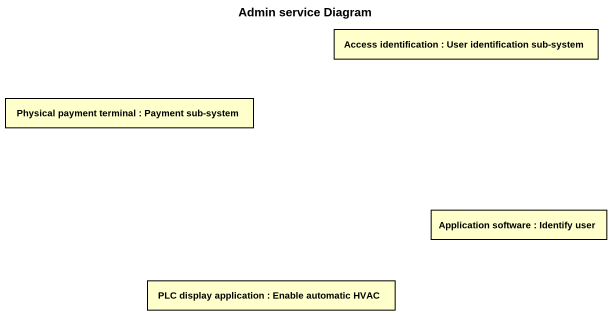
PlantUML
@startuml
title Admin service Diagram
rectangle "Access identification : User identification sub-system" as Access_identification #FFFFCC
rectangle "Physical payment terminal : Payment sub-system" as Physical_payment_terminal #FFFFCC
rectangle "Application software : Identify user" as Application_software #FFFFCC
rectangle "PLC display application : Enable automatic HVAC" as PLC_display_application #FFFFCC
@enduml
